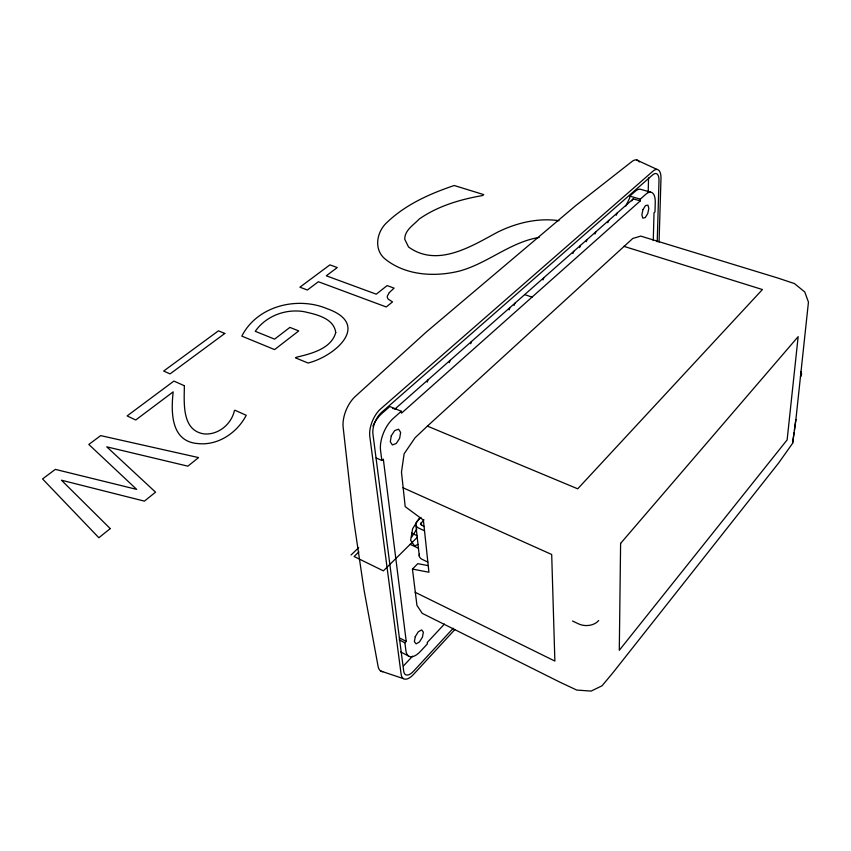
<?xml version="1.0" encoding="UTF-8"?>
<svg xmlns="http://www.w3.org/2000/svg" width="851" height="851" viewBox="0 0 851 851"><rect width="100%" height="100%" fill="white"/><g stroke="black" fill="none" stroke-linecap="round" stroke-linejoin="round"><path stroke-width="1.28" d="M650.707 192.198L640.239 189.199A20.062 8.414 -72.6 0 0 635.261 191.284L629.772 196.092L629.751 197.836L625.847 205.995M372.876 426.032A24.094 12.584 -66.7 0 1 381.801 413.554L389.843 406.501L401.31 411.267L401.523 413.15L640.26 200.9L640.303 199.155L645.76 194.305A20.147 8.319 -72.5 0 1 655.249 202.698L654.993 211.878L654.025 212.771L653.27 240.546M648.196 192.464L648.547 177.923M657.217 241.833L658.993 180.859A13.552 5.585 -73 0 0 652.611 174.934L381.684 412.267A16.477 8.638 -66.9 0 0 372.961 434.297L403.682 671.024A14.488 6.372 -63.2 0 0 413.586 671.173L453.275 628.208M659.057 242.099L660.972 178.657A17.211 7.095 -73 0 0 652.972 171.168L380.801 408.767A20.945 10.989 -66.9 0 0 369.813 436.531L401.119 674.205A18.414 8.106 -63.2 0 0 413.597 674.343L454.955 629.463M795.887 419.564L808.45 302.105L804.78 291.989L794.43 283.564L777.729 278L640.75 236.11L632.772 238.461L427.404 426.106L415.075 437.754L404.14 453.743L401.481 472.103L405.193 506.643L423.383 520.089L428.925 572.244L412.448 569.064L416.937 605.348L422.213 613.326L559.586 682.013L576.765 690.076L591.137 691.076L602.051 685.789L612.688 673.045L778.665 462.965L792.611 443.265L795.887 419.564L794.43 430.18M792.611 443.265L794.047 432.755M427.181 382.195L427.904 379.961M449.307 362.654L450.051 360.42M470.72 343.74L471.497 341.506M509.111 309.838L509.93 307.615M514.057 305.466L514.887 303.243M542.991 279.926L543.842 277.703M572.893 253.513L573.776 251.3M579.595 247.598L580.488 245.386M586.222 241.737L587.116 239.535M594.955 234.036L595.86 231.834M607.805 222.685L608.72 220.483M616.23 215.25L617.145 213.048M411.49 537.406L416.841 529.014M419.479 517.961L412.65 528.673L410.629 540.321L414.607 545.97L417.83 544.438M423.936 519.791L420.468 524.173L423.989 526.535M631.74 200.889L633.24 198.857L640.26 200.9M403.523 665.865L412.575 656.174M444.403 624.091L427.234 642.505L427.393 643.93L420.564 651.26A21.722 9.659 -63.6 0 1 405.906 650.664L404.906 642.792L406.225 641.399L383.322 459.115L381.833 460.476L376.142 457.976M412.448 569.064L417.798 563.66L427.936 565.575M417.426 537.183L383.375 570.851L354.112 556.522L358.909 551.916M420.979 517.429L417.235 521.089A7.308 5.032 -6.4 0 0 418.671 528.077L424.521 530.79M351.027 555.001L358.707 547.661M401.31 411.267L393.29 418.384A24.211 12.457 -66.7 0 0 380.567 450.519L381.833 460.476M394.8 409.15L633.24 198.857M539.172 237.429C510.089 242.131 487.346 263.65 459.061 271.161C434.521 277.118 405.916 275.522 385.492 259.31C373.249 249.769 376.589 231.589 387.205 222.207C405.97 204.336 429.957 193.688 454.221 185.507L483.762 194.624L482.581 195.549C460.274 199.421 437.893 205.974 419.16 219.079C413.629 225.058 404.778 230.004 404.714 239.163L408.533 246.981C437.169 267.682 470.816 246.662 496.963 232.483C516.025 222.941 537.683 217.633 559.001 220.696M392.492 408.501L396.14 408.671M629.772 196.092L640.303 199.155M623.847 246.322L762.411 289.542L577.723 488.814L427.404 426.106M380.78 671.045L403.385 678.619M524.684 294.595L532.024 297.127M402.991 487.751L551.693 554.49L554.873 661.067L415.139 592.275M636.537 159.924L657.153 169.477M411.448 533.066L417.181 535.747M410.182 544.353L418.511 548.278M572.51 621.017L578.52 623.857A14.573 10.786 1.3 0 0 598.678 620.517M427.84 562.075L422.096 559.341A7.17 5.063 -6.5 0 1 419.458 554.161M399.364 637.856L406.225 641.399M399.204 639.835L404.906 642.792M400.64 651.898L408.565 656.025M415.841 524.907L419.309 556.139M421.171 522.503L421.447 525.11M800.802 371.408A12.414 7.319 5.2 0 1 800.387 377.004M382.716 671.716A21.498 9.755 -62.9 0 1 377.993 665.844L364.037 589.945L353.165 516.536L343.251 428.149A24.434 13.212 -66.8 0 1 356.08 395.715L426.16 332.135L575.425 205.857L631.538 161.85A20.116 8.563 -73.2 0 1 639.399 161.956M620.602 543.395L619.294 650.281L787.132 439.882L798.153 336.656L620.602 543.395M184.369 385.748C184.199 402.746 181.508 430.797 204.283 433.925C218.281 435.095 231.493 424.128 234.397 410.661L234.94 410.235L246.226 415.288C237.259 432.702 218.101 445.722 198.07 443.594C170.817 441.722 170.913 412.384 173.168 391.875L135.724 420L127.118 415.916L173.902 381.067L184.369 385.748M391.269 435.786L390.301 441.743L392.364 444.945L396.236 443.52L399.64 438.35L400.63 432.425L398.598 429.202L394.715 430.574L391.269 435.786M415.256 636.676L414.363 641.686L416.118 643.856L419.469 641.952L422.468 637.101L423.362 632.123L421.639 629.921L418.288 631.793L415.256 636.676M642.984 209.591L641.856 214.782L642.803 218.09L645.228 217.611L647.728 213.633L648.845 208.474L647.93 205.144L645.494 205.591L642.984 209.591M335.741 332.55C331.273 348.931 310.892 353.771 296.297 357.271L295.52 357.877L308.062 363.026C335.262 356.186 371.472 324.465 327.199 308.722C297.233 296.105 257.055 305.935 241.833 336.124L274.586 349.591L298.733 330.922L289.904 327.401L274.586 339.145L255.257 331.294C266.023 315.912 285.691 308.583 304.009 311.657C315.912 314.37 333.826 318.008 335.741 332.55M389.332 292.553L387.29 296.137L387.365 297.68L388.258 299.158L392.524 301.903L386.237 306.966L318.38 281.734L307.36 290.01L299.914 287.191L329.88 264.874L337.283 267.544L326.295 275.798L376.259 294.169L387.12 285.596L394.087 288.127L389.332 292.553M110.236 528.609L98.865 537.747L42.55 478.922L55.347 469.38L136.681 489.378L88.812 444.456L100.673 435.616L198.56 457.583L187.88 466.167L106.747 446.839L155.552 492.165L144.393 501.133L61.463 480.209L110.236 528.609M224.813 333.454L170.062 373.897L163.658 371.057L218.452 330.826L224.813 333.454"/></g></svg>
